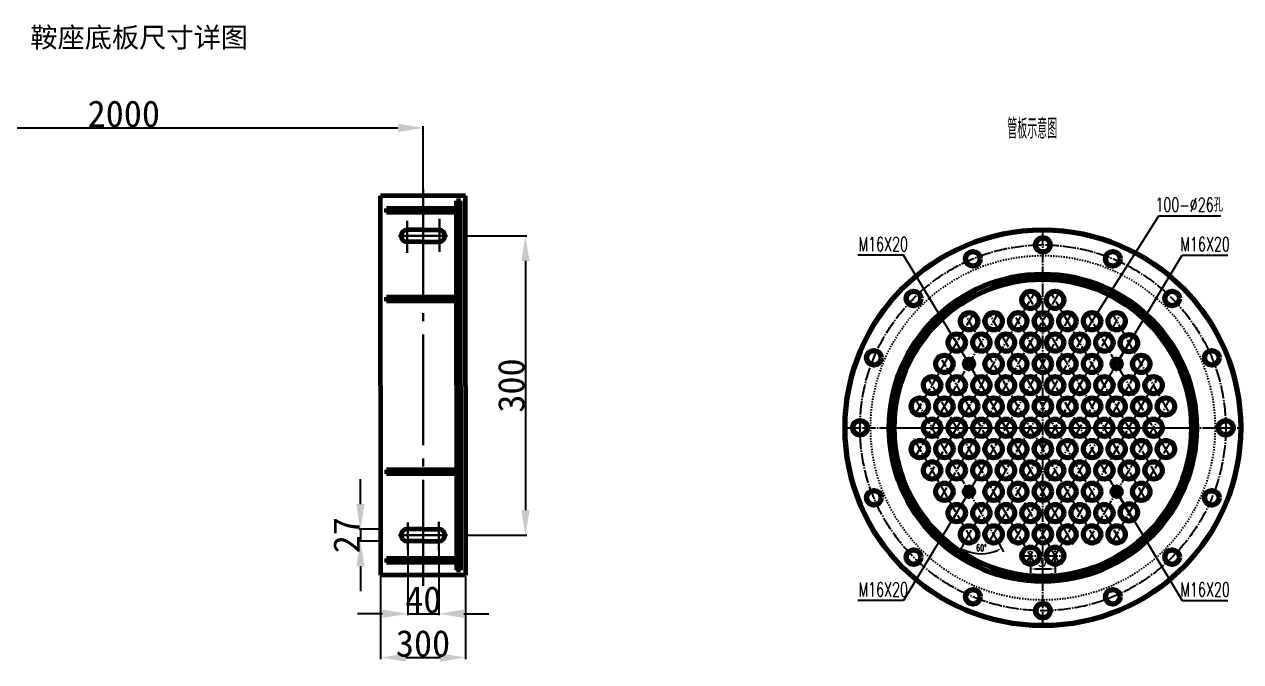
# Model space of a CAD drawing. Header units: millimetres. Extents: x 75358 to 83432, y 78872 to 84574.
# Drawn here: x 76776 to 79520, y 81266 to 82704 of the extents above; entities that cross this region are included whole.
import ezdxf

# ---------------------------------------------------------------- set-up
doc = ezdxf.new("R2010")
doc.units = ezdxf.units.MM
for name, pattern in [('EB_DASH', [6, 3, -3]), ('EB_DASHDOT', [39, 30, -3, 3, -3]), ('ZXX-L', [3.28, 2.5, -0.3, 0.18, -0.3])]:
    doc.linetypes.add(name, pattern=pattern)
doc.layers.add('2细线层', color=4, linetype='Continuous')
doc.layers.add('DIM', color=4, linetype='Continuous')
for name, color, linetype, lineweight in [('A 粗实线', 7, 'Continuous', 60), ('CAXA0', 7, 'Continuous', 70), ('CAXA1', 1, 'EB_DASHDOT', 25), ('CAXA2', 6, 'EB_DASH', 25), ('CAXA3', 7, 'Continuous', 25), ('E 长中心线', 1, 'ZXX-L', 30)]:
    doc.layers.add(name, color=color, linetype=linetype, lineweight=lineweight)
doc.styles.add('ISO-25-WS', font='', dxfattribs={"height": 60})
doc.styles.get("Standard").update_dxf_attribs({"font": 'arial.ttf'})
doc.styles.add('机械', font='txt.shx', dxfattribs={"width": 0.667, "height": 15, "bigfont": 'gbcbig.shx'})
doc.styles.get('ISO-25-WS').set_extended_font_data('FangSong_GB2312')
doc.dimstyles.new('ISO-25_WS', dxfattribs={"dimscale": 0.707071, "dimtxt": 60, "dimasz": 80, "dimexe": 5, "dimexo": 2, "dimgap": 2, "dimtad": 1, "dimdec": 4, "dimdsep": 46, "dimtxsty": 'ISO-25-WS', "dimcen": 2.5, "dimadec": 0, "dimazin": 0, "dimtfac": 1, "dimtdec": 4, "dimtix": 1, "dimtmove": 0, "dimatfit": 0, "dimfxl": 1, "dimtolj": 1, "dimtzin": 0, "dimarcsym": 0})
doc.dimstyles.new('标准', dxfattribs={"dimscale": 9, "dimtxt": 3.5, "dimasz": 1.2, "dimexe": 1, "dimexo": 0, "dimtad": 1, "dimdec": 1, "dimzin": 12, "dimdsep": 46, "dimtxsty": '机械', "dimcen": 0, "dimdle": 1.1, "dimaunit": 1, "dimazin": 2, "dimtfac": 1, "dimtdec": 3, "dimtmove": 0, "dimatfit": 3, "dimfxl": 1, "dimtolj": 1, "dimtzin": 0, "dimarcsym": 0})

# ---------------------------------------------------------------- blocks, each defined once
blk = doc.blocks.new('*D257')
at = {"layer": '2细线层', "color": 0, "lineweight": -2, "ltscale": 80, "transparency": 16777216}
for p, q in [((78897.7, 81536.4), (78884.8, 81514)), ((78975.1, 81532.1), (78985.5, 81514))]:
    blk.add_line(p, q, dxfattribs=at)
blk.add_arc((78935.2, 81601.3), 91.7, 246.7501, 293.2499, dxfattribs=at)
at = {"layer": '2细线层', "color": 0, "ltscale": 80, "transparency": 16777216}
for points in [[(78898.1, 81515.4), (78899.8, 81518.6), (78889.3, 81521.8)], [(78970.6, 81518.6), (78972.2, 81515.4), (78981, 81521.8)]]:
    blk.add_solid(points, dxfattribs=at)
at = {"layer": 'Defpoints', "color": 0, "ltscale": 80, "transparency": 16777216}
for p in [(79194.6, 82050.6), (78785.6, 81860.2), (78897.7, 81536.4), (78975.1, 81532.1), (78919.2, 81510.9)]:
    blk.add_point(p, dxfattribs=at)
at = {"layer": '2细线层', "color": 0, "ltscale": 80, "transparency": 16777216, "insert": (78935.2, 81522.7), "char_height": 15, "attachment_point": 5, "style": '机械'}
blk.add_mtext('\\A1;60{%%D}', dxfattribs=at)
blk = doc.blocks.new('*D258')
at = {"layer": '2细线层', "color": 0, "lineweight": -2, "ltscale": 80, "transparency": 16777216}
for p, q in [((79046.2, 81481.1), (79046.2, 81466.1)), ((79057, 81475.1), (79090.9, 81475.1)), ((79101.7, 81481.1), (79101.7, 81466.1))]:
    blk.add_line(p, q, dxfattribs=at)
at = {"layer": '2细线层', "color": 0, "ltscale": 80, "transparency": 16777216}
for points in [[(79057, 81476.9), (79057, 81473.3), (79046.2, 81475.1)], [(79090.9, 81476.9), (79090.9, 81473.3), (79101.7, 81475.1)]]:
    blk.add_solid(points, dxfattribs=at)
at = {"layer": 'Defpoints', "color": 0, "ltscale": 80, "transparency": 16777216}
for p in [(79046.2, 81481.1), (79101.7, 81481.1), (79101.7, 81475.1)]:
    blk.add_point(p, dxfattribs=at)
at = {"layer": '2细线层', "color": 0, "ltscale": 80, "transparency": 16777216, "insert": (79073.9, 81488.2), "char_height": 15, "attachment_point": 5, "style": '机械'}
blk.add_mtext('\\A1;37', dxfattribs=at)
blk = doc.blocks.new('*CAXBLOCK2245')
at = {"layer": 'CAXA0', "linetype": 'Continuous', "lineweight": 25}
blk.add_hatch(color=0, dxfattribs=at).paths.add_polyline_path([(-1876.2, -1102.9), (-1880.7, -1092.9), (-1883, -1094.3)], flags=0)
at = {"layer": 'CAXA0', "color": 0, "linetype": 'Continuous', "lineweight": 25}
for p, q in [((-2024.3, -857.7), (-2127.2, -857.7)), ((-1876.2, -1102.9), (-2024.3, -857.7))]:
    blk.add_line(p, q, dxfattribs=at)
at = {"layer": 'CAXA0', "color": 0, "linetype": 'Continuous', "lineweight": 25, "insert": (-2125.6, -817.1), "char_height": 31.5, "attachment_point": 1, "style": '机械'}
blk.add_mtext('M16X20', dxfattribs=at)
blk = doc.blocks.new('*CAXBLOCK3246')
at = {"layer": 'CAXA0', "linetype": 'Continuous', "lineweight": 25}
blk.add_hatch(color=0, dxfattribs=at).paths.add_polyline_path([(-1543.2, -1102.9), (-1536.5, -1094.3), (-1538.8, -1092.9)], flags=0)
at = {"layer": 'CAXA0', "color": 0, "linetype": 'Continuous', "lineweight": 25}
for p, q in [((-1543.2, -1102.9), (-1395.1, -857.7)), ((-1395.1, -857.7), (-1292.3, -857.7))]:
    blk.add_line(p, q, dxfattribs=at)
at = {"layer": 'CAXA0', "color": 0, "linetype": 'Continuous', "lineweight": 25, "insert": (-1399.6, -817.1), "char_height": 31.5, "attachment_point": 1, "style": '机械'}
blk.add_mtext('M16X20', dxfattribs=at)
blk = doc.blocks.new('*CAXBLOCK4247')
at = {"layer": 'CAXA0', "linetype": 'Continuous', "lineweight": 25}
blk.add_hatch(color=0, dxfattribs=at).paths.add_polyline_path([(-1876.2, -1391.3), (-1883, -1399.8), (-1880.7, -1401.2)], flags=0)
at = {"layer": 'CAXA0', "color": 0, "linetype": 'Continuous', "lineweight": 25}
for p, q in [((-1876.2, -1391.3), (-2024.3, -1636.4)), ((-2024.3, -1636.4), (-2127.2, -1636.4))]:
    blk.add_line(p, q, dxfattribs=at)
at = {"layer": 'CAXA0', "color": 0, "linetype": 'Continuous', "lineweight": 25, "insert": (-2125.6, -1595.8), "char_height": 31.5, "attachment_point": 1, "style": '机械'}
blk.add_mtext('M16X20', dxfattribs=at)
blk = doc.blocks.new('*CAXBLOCK5248')
at = {"layer": 'CAXA0', "linetype": 'Continuous', "lineweight": 25}
blk.add_hatch(color=0, dxfattribs=at).paths.add_polyline_path([(-1543.2, -1391.3), (-1538.8, -1401.2), (-1536.5, -1399.8)], flags=0)
at = {"layer": 'CAXA0', "color": 0, "linetype": 'Continuous', "lineweight": 25}
for p, q in [((-1543.2, -1391.3), (-1395.1, -1636.4)), ((-1395.1, -1636.4), (-1292.3, -1636.4))]:
    blk.add_line(p, q, dxfattribs=at)
at = {"layer": 'CAXA0', "color": 0, "linetype": 'Continuous', "lineweight": 25, "insert": (-1399.6, -1595.8), "char_height": 31.5, "attachment_point": 1, "style": '机械'}
blk.add_mtext('M16X20', dxfattribs=at)
blk = doc.blocks.new('*CAXBLOCK7249')
at = {"layer": 'CAXA0', "linetype": 'Continuous', "lineweight": 25}
blk.add_hatch(color=0, dxfattribs=at).paths.add_polyline_path([(-1598.7, -1006.8), (-1591.8, -998.4), (-1594.1, -996.9)], flags=0)
at = {"layer": 'CAXA0', "color": 0, "linetype": 'Continuous', "lineweight": 25}
for p, q in [((-1598.7, -1006.8), (-1448.1, -769.2)), ((-1448.1, -769.2), (-1308.1, -769.2))]:
    blk.add_line(p, q, dxfattribs=at)
at = {"layer": 'CAXA0', "color": 0, "linetype": 'Continuous', "lineweight": 25, "insert": (-1455.9, -728.1), "char_height": 31.5, "attachment_point": 1, "style": '机械'}
blk.add_mtext('100-{%%C}26孔', dxfattribs=at)
blk = doc.blocks.new('*D370')
at = {"layer": 'Defpoints', "color": 0, "transparency": 16777216}
for p in [(77675.7, 82470), (76325.7, 82316.4), (77675.7, 82316.4)]:
    blk.add_point(p, dxfattribs=at)
at = {"layer": 'DIM', "color": 0, "lineweight": -2, "transparency": 16777216}
for p, q in [((76325.7, 82317.8), (76325.7, 82473.5)), ((76382.3, 82470), (77619.2, 82470)), ((77675.7, 82317.8), (77675.7, 82473.5))]:
    blk.add_line(p, q, dxfattribs=at)
at = {"layer": 'DIM', "color": 0, "transparency": 16777216}
for points in [[(76382.3, 82479.4), (76382.3, 82460.6), (76325.7, 82470)], [(77619.2, 82479.4), (77619.2, 82460.6), (77675.7, 82470)]]:
    blk.add_solid(points, dxfattribs=at)
at = {"layer": 'DIM', "color": 0, "transparency": 16777216, "insert": (77000.7, 82501.4), "char_height": 60, "attachment_point": 5, "style": 'ISO-25-WS'}
blk.add_mtext('\\A1;2000', dxfattribs=at)
blk = doc.blocks.new('*D372')
at = {"layer": 'Defpoints', "color": 0, "transparency": 16777216}
for p in [(77580.1, 81564.9), (77534.5, 81537.9), (77580.1, 81537.9)]:
    blk.add_point(p, dxfattribs=at)
at = {"layer": 'DIM', "color": 0, "lineweight": -2, "transparency": 16777216}
for p, q in [((77534.5, 81621.5), (77534.5, 81678)), ((77578.7, 81564.9), (77530.9, 81564.9)), ((77534.5, 81564.9), (77534.5, 81537.9)), ((77578.7, 81537.9), (77530.9, 81537.9)), ((77534.5, 81481.3), (77534.5, 81424.8))]:
    blk.add_line(p, q, dxfattribs=at)
at = {"layer": 'DIM', "color": 0, "transparency": 16777216}
for points in [[(77525, 81621.5), (77543.9, 81621.5), (77534.5, 81564.9)], [(77525, 81481.3), (77543.9, 81481.3), (77534.5, 81537.9)]]:
    blk.add_solid(points, dxfattribs=at)
at = {"layer": 'DIM', "color": 0, "transparency": 16777216, "insert": (77503.1, 81551.4), "char_height": 60, "attachment_point": 5, "rotation": 90, "style": 'ISO-25-WS'}
blk.add_mtext('\\A1;27', dxfattribs=at)
blk = doc.blocks.new('*D373')
at = {"layer": 'Defpoints', "color": 0, "transparency": 16777216}
for p in [(77771.4, 82226.4), (77771.4, 81551.4), (77906.7, 81551.4)]:
    blk.add_point(p, dxfattribs=at)
at = {"layer": 'DIM', "color": 0, "lineweight": -2, "transparency": 16777216}
for p, q in [((77772.8, 82226.4), (77910.2, 82226.4)), ((77906.7, 82169.8), (77906.7, 81608)), ((77772.8, 81551.4), (77910.2, 81551.4))]:
    blk.add_line(p, q, dxfattribs=at)
at = {"layer": 'DIM', "color": 0, "transparency": 16777216}
for points in [[(77897.3, 82169.8), (77916.1, 82169.8), (77906.7, 82226.4)], [(77897.3, 81608), (77916.1, 81608), (77906.7, 81551.4)]]:
    blk.add_solid(points, dxfattribs=at)
at = {"layer": 'DIM', "color": 0, "transparency": 16777216, "insert": (77875.3, 81888.9), "char_height": 60, "attachment_point": 5, "rotation": 90, "style": 'ISO-25-WS'}
blk.add_mtext('\\A1;300', dxfattribs=at)
blk = doc.blocks.new('*D374')
at = {"layer": 'Defpoints', "color": 0, "transparency": 16777216}
for p in [(77641.1, 81518.6), (77711.4, 81518.6), (77711.4, 81374.1)]:
    blk.add_point(p, dxfattribs=at)
at = {"layer": 'DIM', "color": 0, "lineweight": -2, "transparency": 16777216}
for p, q in [((77641.1, 81517.2), (77641.1, 81370.6)), ((77711.4, 81517.2), (77711.4, 81370.6)), ((77584.5, 81374.1), (77528, 81374.1)), ((77641.1, 81374.1), (77711.4, 81374.1)), ((77768, 81374.1), (77824.5, 81374.1))]:
    blk.add_line(p, q, dxfattribs=at)
at = {"layer": 'DIM', "color": 0, "transparency": 16777216}
for points in [[(77584.5, 81383.5), (77584.5, 81364.7), (77641.1, 81374.1)], [(77768, 81383.5), (77768, 81364.7), (77711.4, 81374.1)]]:
    blk.add_solid(points, dxfattribs=at)
at = {"layer": 'DIM', "color": 0, "transparency": 16777216, "insert": (77676.3, 81405.5), "char_height": 60, "attachment_point": 5, "style": 'ISO-25-WS'}
blk.add_mtext('\\A1;40', dxfattribs=at)
blk = doc.blocks.new('*D375')
at = {"layer": 'Defpoints', "color": 0, "transparency": 16777216}
for p in [(77580.1, 81461.4), (77771.4, 81461.4), (77771.4, 81275.5)]:
    blk.add_point(p, dxfattribs=at)
at = {"layer": 'DIM', "color": 0, "lineweight": -2, "transparency": 16777216}
for p, q in [((77580.1, 81460), (77580.1, 81272)), ((77771.4, 81460), (77771.4, 81272)), ((77636.7, 81275.5), (77714.8, 81275.5))]:
    blk.add_line(p, q, dxfattribs=at)
at = {"layer": 'DIM', "color": 0, "transparency": 16777216}
for points in [[(77636.7, 81284.9), (77636.7, 81266.1), (77580.1, 81275.5)], [(77714.8, 81284.9), (77714.8, 81266.1), (77771.4, 81275.5)]]:
    blk.add_solid(points, dxfattribs=at)
at = {"layer": 'DIM', "color": 0, "transparency": 16777216, "insert": (77675.7, 81306.9), "char_height": 60, "attachment_point": 5, "style": 'ISO-25-WS'}
blk.add_mtext('\\A1;300', dxfattribs=at)

msp = doc.modelspace()

# ---------------------------------------------------------------- hatches: boundary and pattern name
at = {"layer": 'A 粗实线'}
h = msp.add_hatch(dxfattribs=at)
h.set_pattern_fill('ANSI31', color=256, scale=56.25, style=0)
h.set_pattern_definition([(45, (70827.971, 76269.359), (-4.9718446, 4.9718446), [])])
h.paths.add_polyline_path([(76250.366, 82305.14531), (76241.366, 82305.14531), (76241.366, 81888.89531), (76250.366, 81888.89531)])
h.paths.add_polyline_path([(76325.741, 82288.27031), (76250.366, 82288.27031), (76250.366, 82279.27031), (76325.741, 82279.27031)])
h.paths.add_polyline_path([(76407.866, 82288.27031), (76325.741, 82288.27031), (76325.741, 82279.27031), (76407.866, 82279.27031)])
h.paths.add_polyline_path([(76325.741, 82088.02031), (76250.366, 82088.02031), (76250.366, 82079.02031), (76325.741, 82079.02031)])
h.paths.add_polyline_path([(76407.866, 82088.02031), (76325.741, 82088.02031), (76325.741, 82079.02031), (76407.866, 82079.02031)])
h.paths.add_polyline_path([(76250.366, 81888.89531), (76241.366, 81888.89531), (76241.366, 81472.64531), (76250.366, 81472.64531)])
h.paths.add_polyline_path([(76325.741, 81698.77031), (76250.366, 81698.77031), (76250.366, 81689.77031), (76325.741, 81689.77031)])
h.paths.add_polyline_path([(76407.866, 81698.77031), (76325.741, 81698.77031), (76325.741, 81689.77031), (76407.866, 81689.77031)])
h.paths.add_polyline_path([(76325.741, 81498.52031), (76250.366, 81498.52031), (76250.366, 81489.52031), (76325.741, 81489.52031)])
h.paths.add_polyline_path([(76407.866, 81498.52031), (76325.741, 81498.52031), (76325.741, 81489.52031), (76407.866, 81489.52031)])
h.paths.add_polyline_path([(77675.741, 82288.27031), (77593.616, 82288.27031), (77593.616, 82279.27031), (77675.741, 82279.27031)])
h.paths.add_polyline_path([(77751.116, 82288.27031), (77675.741, 82288.27031), (77675.741, 82279.27031), (77751.116, 82279.27031)])
h.paths.add_polyline_path([(77760.116, 82305.14531), (77751.116, 82305.14531), (77751.116, 81888.89531), (77760.116, 81888.89531)])
h.paths.add_polyline_path([(77675.741, 82088.02031), (77593.616, 82088.02031), (77593.616, 82079.02031), (77675.741, 82079.02031)])
h.paths.add_polyline_path([(77751.116, 82088.02031), (77675.741, 82088.02031), (77675.741, 82079.02031), (77751.116, 82079.02031)])
h.paths.add_polyline_path([(77760.116, 81888.89531), (77751.116, 81888.89531), (77751.116, 81472.64531), (77760.116, 81472.64531)])
h.paths.add_polyline_path([(77751.116, 81698.77031), (77675.741, 81698.77031), (77675.741, 81689.77031), (77751.116, 81689.77031)])
h.paths.add_polyline_path([(77675.741, 81698.77031), (77593.616, 81698.77031), (77593.616, 81689.77031), (77675.741, 81689.77031)])
h.paths.add_polyline_path([(77675.741, 81498.52031), (77593.616, 81498.52031), (77593.616, 81489.52031), (77675.741, 81489.52031)])
h.paths.add_polyline_path([(77751.116, 81498.52031), (77675.741, 81498.52031), (77675.741, 81489.52031), (77751.116, 81489.52031)])

# ---------------------------------------------------------------- linework, layer by layer
for p, q in [((77580.116, 81888.89531), (77580.116, 82316.39531)), ((77771.366, 82316.39531), (77580.116, 82316.39531)), ((77771.366, 81888.89531), (77771.366, 82316.39531)), ((77751.116, 82288.27031), (77593.616, 82288.27031)), ((77593.616, 82279.27031), (77593.616, 82288.27031)), ((77751.116, 81888.89531), (77751.116, 82305.14531)), ((77760.116, 82305.14531), (77751.116, 82305.14531)), ((77760.116, 81888.89531), (77760.116, 82305.14531)), ((77751.116, 82279.27031), (77593.616, 82279.27031)), ((77675.741, 82239.89531), (77639.741, 82239.89531)), ((77675.741, 82239.89531), (77711.741, 82239.89531)), ((77675.741, 82212.89531), (77639.741, 82212.89531)), ((77675.741, 82226.39531), (77675.741, 82226.39531)), ((77675.741, 82226.39531), (77675.741, 82226.39531)), ((77675.741, 82226.39531), (77675.741, 82226.39531)), ((77675.741, 82212.89531), (77711.741, 82212.89531)), ((77751.116, 82088.02031), (77593.616, 82088.02031)), ((77593.616, 82079.02031), (77593.616, 82088.02031)), ((77751.116, 82079.02031), (77593.616, 82079.02031)), ((77580.116, 81888.89531), (77580.116, 81461.39531)), ((77751.116, 81888.89531), (77751.116, 81472.64531)), ((77760.116, 81888.89531), (77760.116, 81472.64531)), ((77771.366, 81888.89531), (77771.366, 81461.39531)), ((77751.116, 81698.77031), (77593.616, 81698.77031)), ((77593.616, 81698.77031), (77593.616, 81689.77031)), ((77751.116, 81689.77031), (77593.616, 81689.77031)), ((77675.741, 81564.89531), (77639.741, 81564.89531)), ((77675.741, 81564.89531), (77711.741, 81564.89531)), ((77675.741, 81551.39531), (77675.741, 81551.39531)), ((77675.741, 81551.39531), (77675.741, 81551.39531)), ((77675.741, 81537.89531), (77639.741, 81537.89531)), ((77675.741, 81537.89531), (77711.741, 81537.89531)), ((77751.116, 81498.52031), (77593.616, 81498.52031)), ((77593.616, 81498.52031), (77593.616, 81489.52031)), ((77751.116, 81489.52031), (77593.616, 81489.52031)), ((77760.116, 81472.64531), (77751.116, 81472.64531)), ((77771.366, 81461.39531), (77580.116, 81461.39531))]:
    msp.add_line(p, q, dxfattribs=at)
for centre, start, end in [((77639.741, 82226.39531), 90, 270), ((77711.741, 82226.39531), 270, 90), ((77639.741, 81551.39531), 90, 270), ((77711.741, 81551.39531), 270, 90)]:
    msp.add_arc(centre, 13.5, start, end, dxfattribs=at)
at = {"layer": 'CAXA0'}
for centre, radius in [((79073.9051, 81793.53483), 446.25), ((79073.9051, 82206.03483), 16.5), ((78916.04818, 82174.63514), 16.5), ((79231.76201, 82174.63514), 16.5), ((79073.9051, 81793.53483), 346.5), ((79073.9051, 81793.53483), 335.25), ((78782.22355, 82085.21638), 16.5), ((79046.1551, 82081.92129), 19.5), ((79101.6551, 82081.92129), 19.5), ((79365.58664, 82085.21638), 16.5), ((78907.4051, 82033.85688), 19.5), ((78962.9051, 82033.85688), 19.5), ((79018.4051, 82033.85688), 19.5), ((79073.9051, 82033.85688), 19.5), ((79129.4051, 82033.85688), 19.5), ((79184.9051, 82033.85688), 19.5), ((79240.4051, 82033.85688), 19.5), ((78879.6551, 81985.79247), 19.5), ((78935.1551, 81985.79247), 19.5), ((78990.6551, 81985.79247), 19.5), ((79046.1551, 81985.79247), 19.5), ((79101.6551, 81985.79247), 19.5), ((79157.1551, 81985.79247), 19.5), ((79212.6551, 81985.79247), 19.5), ((79268.1551, 81984.45506), 19.5), ((78692.80479, 81951.39175), 16.5), ((79455.0054, 81951.39175), 16.5), ((78851.9051, 81937.72806), 19.5), ((78907.4051, 81937.72806), 10.3762), ((78962.9051, 81937.72806), 19.5), ((79018.4051, 81937.72806), 19.5), ((79073.9051, 81937.72806), 19.5), ((79129.4051, 81937.72806), 19.5), ((79184.9051, 81937.72806), 19.5), ((79240.4051, 81937.72806), 10.3762), ((79295.9051, 81937.72806), 19.5), ((78824.1551, 81889.66365), 19.5), ((78879.6551, 81889.66365), 19.5), ((78935.1551, 81889.66365), 19.5), ((78990.6551, 81889.66365), 19.5), ((79046.1551, 81889.66365), 19.5), ((79101.6551, 81889.66365), 19.5), ((79157.1551, 81889.66365), 19.5), ((79212.6551, 81889.66365), 19.5), ((79268.1551, 81889.66365), 19.5), ((79323.6551, 81889.66365), 19.5), ((78796.4051, 81841.59924), 19.5), ((78851.9051, 81841.59924), 19.5), ((78907.4051, 81841.59924), 19.5), ((78962.9051, 81841.59924), 19.5), ((79018.4051, 81841.59924), 19.5), ((79073.9051, 81841.59924), 19.5), ((79129.4051, 81841.59924), 19.5), ((79184.9051, 81841.59924), 19.5), ((79240.4051, 81841.59924), 19.5), ((79295.9051, 81841.59924), 19.5), ((79351.4051, 81841.59924), 19.5), ((78661.4051, 81793.53483), 16.5), ((78824.1551, 81793.53483), 19.5), ((78879.6551, 81793.53483), 19.5), ((78935.1551, 81793.53483), 19.5), ((78990.6551, 81793.53483), 19.5), ((79046.1551, 81793.53483), 19.5), ((79101.6551, 81793.53483), 19.5), ((79157.1551, 81793.53483), 19.5), ((79212.6551, 81793.53483), 19.5), ((79268.1551, 81793.53483), 19.5), ((79323.6551, 81793.53483), 19.5), ((79486.4051, 81793.53483), 16.5), ((78796.4051, 81745.47042), 19.5), ((78851.9051, 81745.47042), 19.5), ((78907.4051, 81745.47042), 19.5), ((78962.9051, 81745.47042), 19.5), ((79018.4051, 81745.47042), 19.5), ((79073.9051, 81745.47042), 19.5), ((79129.4051, 81745.47042), 19.5), ((79184.9051, 81745.47042), 19.5), ((79240.4051, 81745.47042), 19.5), ((79295.9051, 81745.47042), 19.5), ((79351.4051, 81745.47042), 19.5), ((78824.1551, 81697.40601), 19.5), ((78879.6551, 81697.40601), 19.5), ((78935.1551, 81697.40601), 19.5), ((78990.6551, 81697.40601), 19.5), ((79046.1551, 81697.40601), 19.5), ((79101.6551, 81697.40601), 19.5), ((79157.1551, 81697.40601), 19.5), ((79212.6551, 81697.40601), 19.5), ((79268.1551, 81697.40601), 19.5), ((79323.6551, 81697.40601), 19.5), ((78851.9051, 81649.3416), 19.5), ((78907.4051, 81649.3416), 10.3762), ((78962.9051, 81649.3416), 19.5), ((79018.4051, 81649.3416), 19.5), ((79073.9051, 81649.3416), 19.5), ((79129.4051, 81649.3416), 19.5), ((79184.9051, 81649.3416), 19.5), ((79240.4051, 81649.3416), 10.3762), ((79295.9051, 81649.3416), 19.5), ((78692.80479, 81635.67791), 16.5), ((79455.0054, 81635.67791), 16.5), ((78879.6551, 81601.27719), 19.5), ((78935.1551, 81601.27719), 19.5), ((78990.6551, 81601.27719), 19.5), ((79046.1551, 81601.27719), 19.5), ((79101.6551, 81601.27719), 19.5), ((79157.1551, 81601.27719), 19.5), ((79212.6551, 81601.27719), 19.5), ((79268.1551, 81602.6146), 19.5), ((78907.4051, 81553.21278), 19.5), ((78962.9051, 81553.21278), 19.5), ((79018.4051, 81553.21278), 19.5), ((79073.9051, 81553.21278), 19.5), ((79129.4051, 81553.21278), 19.5), ((79184.9051, 81553.21278), 19.5), ((79240.4051, 81553.21278), 19.5), ((79046.1551, 81505.14837), 19.5), ((79101.6551, 81505.14837), 19.5), ((78782.22355, 81501.85328), 16.5), ((79365.58664, 81501.85328), 16.5), ((78916.04818, 81412.43452), 16.5), ((79231.76201, 81412.43452), 16.5), ((79073.9051, 81381.03483), 16.5)]:
    msp.add_circle(centre, radius, dxfattribs=at)
at = {"layer": 'CAXA1', "linetype": 'EB_DASHDOT', "lineweight": 25}
for p, q in [((79073.9051, 81347.55815), (79073.9051, 82239.78483)), ((78842.38647, 81632.85485), (79110.06701, 82096.49115)), ((78785.39312, 81726.39711), (78972.6551, 82050.74438)), ((78897.6741, 81536.3582), (79194.55677, 82050.57407)), ((79194.64188, 81536.34818), (78897.78538, 82050.51872)), ((78890.9051, 81937.72806), (78923.9051, 81937.72806)), ((78907.4051, 81921.22806), (78907.4051, 81954.22806)), ((79223.9051, 81937.72806), (79256.9051, 81937.72806)), ((79240.4051, 81921.22806), (79240.4051, 81954.22806)), ((78975.07221, 81532.13873), (78785.64932, 81860.22879)), ((78627.71989, 81793.53483), (79415.9051, 81793.53483)), ((78731.9051, 81793.53483), (79520.11926, 81793.53483)), ((78907.4051, 81665.8416), (78907.4051, 81632.8416)), ((79240.4051, 81665.8416), (79240.4051, 81632.8416)), ((78890.9051, 81649.3416), (78923.9051, 81649.3416)), ((79223.9051, 81649.3416), (79256.9051, 81649.3416)), ((79046.1551, 81481.14837), (79046.1551, 81529.14837)), ((79101.6551, 81481.14837), (79101.6551, 81529.14837)), ((79022.1551, 81505.14837), (79070.1551, 81505.14837)), ((79077.6551, 81505.14837), (79125.6551, 81505.14837))]:
    msp.add_line(p, q, dxfattribs=at)
at = {"layer": 'CAXA1'}
for p, q in [((78814.4051, 81680.51852), (79055.65971, 82098.38376)), ((79305.53705, 81632.65857), (79036.45745, 82098.7181)), ((79333.17251, 81680.92136), (79091.90586, 82098.80746)), ((78785.40429, 81822.54529), (78917.1551, 82050.74438)), ((78869.93242, 81584.43702), (79138.1583, 82049.01787)), ((79249.88281, 81536.79691), (78951.89115, 82052.93359)), ((78954.58631, 81538.80422), (79249.86325, 82050.23889)), ((79275.66594, 81588.26803), (79013.53629, 82042.28989)), ((79359.6551, 81731.181), (79175.16275, 82050.73112)), ((79357.48904, 81831.06154), (79230.08737, 82051.72771)), ((79142.50618, 81530.52104), (78874.4051, 81994.88574)), ((79134.6551, 81544.11951), (78875.9051, 81992.28766)), ((79010.16778, 81538.94532), (79276.87548, 82000.89662)), ((79109.16594, 81492.13921), (78847.03629, 81946.16107)), ((79036.5166, 81488.45401), (79303.07313, 81950.14346)), ((79055.9051, 81488.26088), (78814.4051, 81906.55115)), ((79093.30417, 81490.68413), (79332.97866, 81905.81253)), ((79174.50644, 81535.20178), (79361.27814, 81858.69986)), ((78916.92764, 81536.71926), (78783.02283, 81768.64919)), ((79360.86899, 81761.86236), (79230.08737, 81535.34195))]:
    msp.add_line(p, q, dxfattribs=at)
msp.add_circle((79073.9051, 81793.53483), 412.5, dxfattribs=at)
at = {"layer": 'CAXA2'}
msp.add_circle((79073.9051, 81793.53483), 388.5, dxfattribs=at)
at = {"layer": 'CAXA3'}
for centre, start, end in [((78907.4051, 81937.72806), 270, 190), ((79240.4051, 81937.72806), 270, 190), ((78907.4051, 81649.3416), 170, 90), ((79240.4051, 81649.3416), 170, 90)]:
    msp.add_arc(centre, 12, start, end, dxfattribs=at)
at = {"layer": 'E 长中心线', "ltscale": 100}
for p, q in [((77675.741, 82332.24842), (77675.741, 81436.85619)), ((77639.741, 82260.22142), (77639.741, 82187.93925)), ((77713.22246, 82264.5982), (77713.22246, 82190.42328)), ((77675.741, 82226.39531), (77620.45548, 82226.39531)), ((77675.741, 82226.39531), (77731.02652, 82226.39531)), ((77641.10767, 81580.19333), (77641.10767, 81518.5973)), ((77711.40836, 81581.27395), (77711.40836, 81517.51667)), ((77675.741, 81551.39531), (77620.45548, 81551.39531)), ((77675.741, 81551.39531), (77731.02652, 81551.39531))]:
    msp.add_line(p, q, dxfattribs=at)

# ---------------------------------------------------------------- block references
at = {"layer": '2细线层', "ltscale": 80}
for name in ['*CAXBLOCK7249', '*CAXBLOCK2245', '*CAXBLOCK3246', '*CAXBLOCK4247', '*CAXBLOCK5248']:
    msp.add_blockref(name, (80783.64436, 83040.61612), dxfattribs=at)

# ---------------------------------------------------------------- texts
at = {"layer": '2细线层', "ltscale": 80, "insert": (78993.66275, 82490.45613), "char_height": 45, "attachment_point": 1, "style": '机械'}
msp.add_mtext('管板示意图', dxfattribs=at)
at = {"layer": 'DIM', "color": 4, "insert": (76789.89706, 82696.52427), "char_height": 45, "width": 764.6285779, "attachment_point": 1}
msp.add_mtext('鞍座底板尺寸详图', dxfattribs=at)

# ---------------------------------------------------------------- dimensions: what is measured, and where the dimension line sits
at = {"layer": '2细线层', "ltscale": 80}
dim = msp.add_angular_dim_2l(base=(78919.22712, 81510.94512), line1=((78897.6741, 81536.3582), (79194.55677, 82050.57407)), line2=((78975.07221, 81532.13873), (78785.64932, 81860.22879)), text='60{%%D}', dimstyle='标准', dxfattribs=at)
dim.commit()
dim.dimension.update_dxf_attribs({"geometry": '*D257', "text_midpoint": (78935.1551, 81522.6766)})
dim = msp.add_linear_dim(base=(79101.6551, 81475.05403), p1=(79046.1551, 81481.14837), p2=(79101.6551, 81481.14837), angle=180, text='37', dimstyle='标准', dxfattribs=at)
dim.commit()
dim.dimension.update_dxf_attribs({"geometry": '*D258', "text_midpoint": (79073.9051, 81488.17903)})
at = {"layer": 'DIM', "color": 4}
for base, p1, p2, text, picture, middle in [((77675.741, 82470.00618), (76325.741, 82316.39531), (77675.741, 82316.39531), '2000', '*D370', (77000.741, 82501.42032)), ((77711.40836, 81374.08766), (77641.10767, 81518.5973), (77711.40836, 81518.5973), '40', '*D374', (77676.25801, 81405.5018)), ((77771.366, 81275.50305), (77580.116, 81461.39531), (77771.366, 81461.39531), '300', '*D375', (77675.741, 81306.91719))]:
    dim = msp.add_linear_dim(base=base, p1=p1, p2=p2, text=text, dimstyle='ISO-25_WS', dxfattribs=at)
    dim.commit()
    dim.dimension.update_dxf_attribs({"geometry": picture, "text_midpoint": middle})
dim = msp.add_linear_dim(base=(77906.69669, 81551.39531), p1=(77771.366, 82226.39531), p2=(77771.366, 81551.39531), angle=90, text='300', dimstyle='ISO-25_WS', dxfattribs=at)
dim.commit()
dim.dimension.update_dxf_attribs({"geometry": '*D373', "text_midpoint": (77875.28255, 81888.89531)})
dim = msp.add_linear_dim(base=(77534.4726, 81537.89531), p1=(77580.116, 81564.89531), p2=(77580.116, 81537.89531), angle=90, dimstyle='ISO-25_WS', dxfattribs=at)
dim.commit()
dim.dimension.update_dxf_attribs({"geometry": '*D372', "text_midpoint": (77503.05846, 81551.39531)})

doc.saveas('drawing.dxf')
